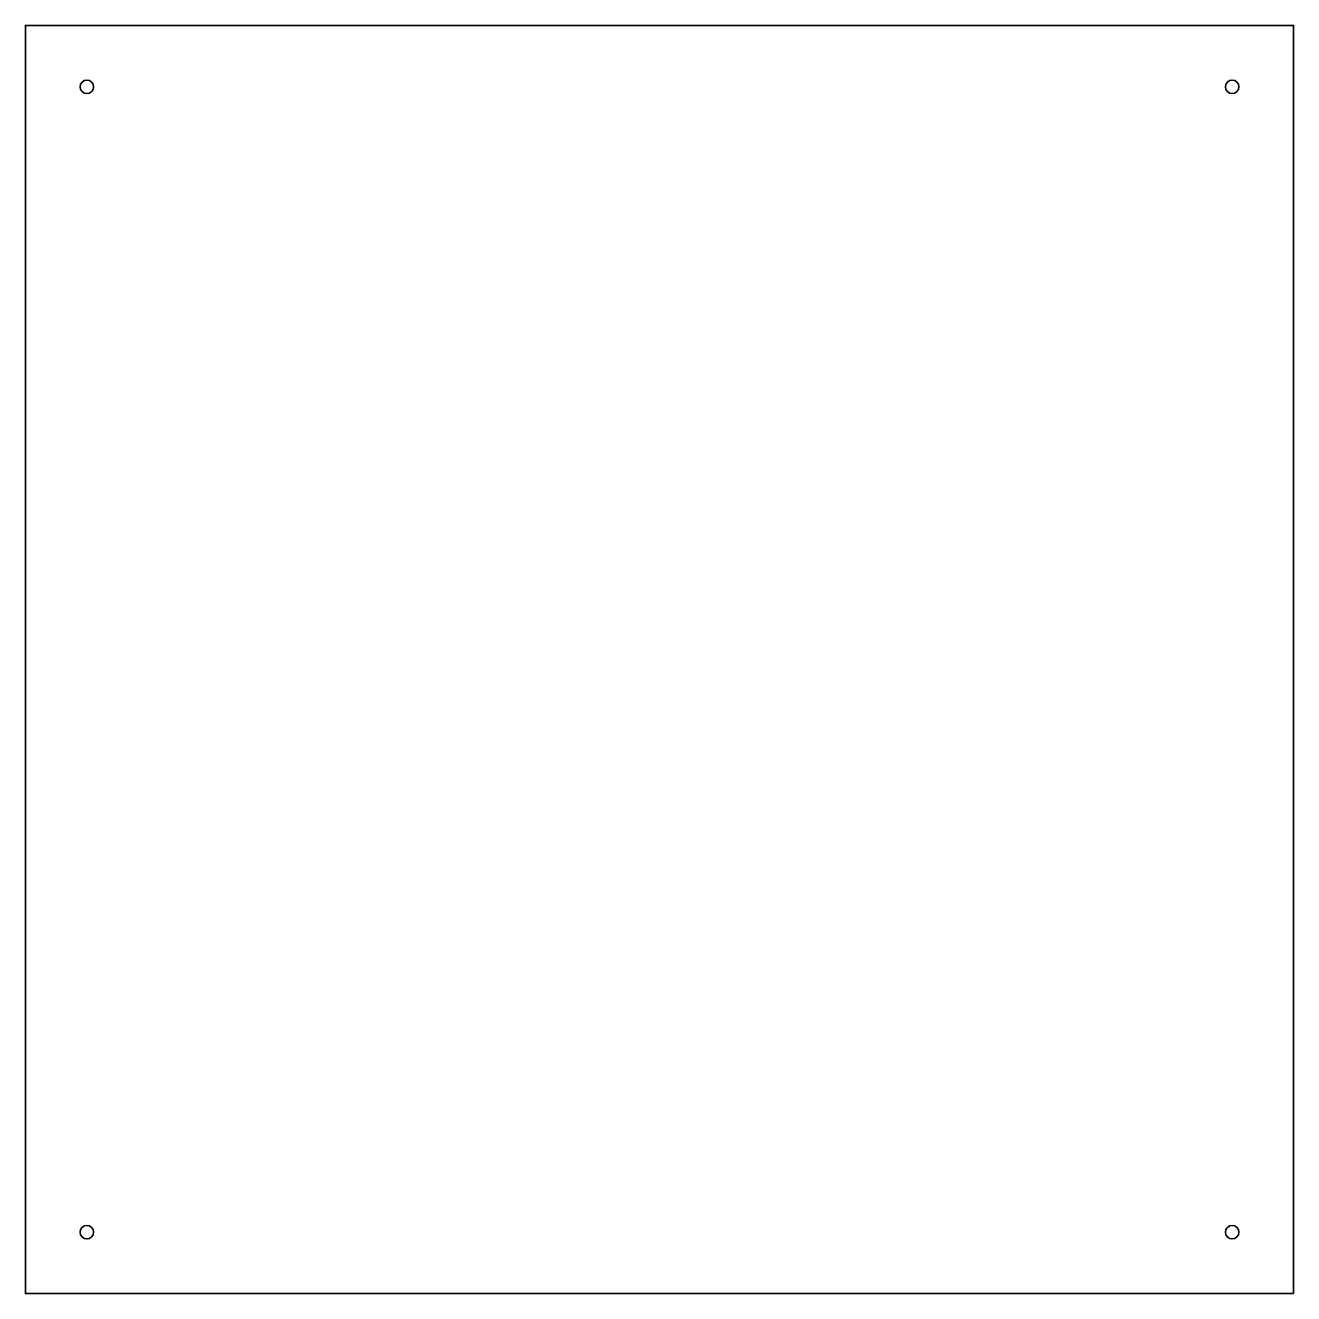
# Model space of a CAD drawing. Header units: millimetres. Extents: x 20 to 680, y -680 to -20.
import ezdxf

# ---------------------------------------------------------------- set-up
doc = ezdxf.new("R2010")
doc.units = ezdxf.units.MM
doc.header["$MEASUREMENT"] = 0
doc.layers.add('Layer 1', color=7, linetype='Continuous')

# ---------------------------------------------------------------- blocks, each defined once
blk = doc.blocks.new('block 2')
at = {"layer": 'Layer 1', "color": 250, "lineweight": 35, "true_color": 0x1c1c1b}
blk.add_lwpolyline([(680, -680), (20, -680), (20, -20), (680, -20), (680, -680)], dxfattribs=at)
blk = doc.blocks.new('block 4')
at = {"layer": 'Layer 1', "color": 250, "lineweight": 35, "true_color": 0x1c1c1b}
blk.add_open_spline([(52, -55.5), (53.93, -55.5), (55.5, -53.93), (55.5, -52), (55.5, -50.07), (53.93, -48.5), (52, -48.5), (50.07, -48.5), (48.5, -50.07), (48.5, -52), (48.5, -53.93), (50.07, -55.5), (52, -55.5)], degree=3, knots=[0, 0, 0, 0, 1, 1, 1, 2, 2, 2, 3, 3, 3, 4, 4, 4, 4], dxfattribs=at)
blk = doc.blocks.new('block 5')
at = {"layer": 'Layer 1', "color": 250, "lineweight": 35, "true_color": 0x1c1c1b}
blk.add_open_spline([(52, -644.5), (53.93, -644.5), (55.5, -646.07), (55.5, -648), (55.5, -649.93), (53.93, -651.5), (52, -651.5), (50.07, -651.5), (48.5, -649.93), (48.5, -648), (48.5, -646.07), (50.07, -644.5), (52, -644.5)], degree=3, knots=[0, 0, 0, 0, 1, 1, 1, 2, 2, 2, 3, 3, 3, 4, 4, 4, 4], dxfattribs=at)
blk = doc.blocks.new('block 6')
at = {"layer": 'Layer 1', "color": 250, "lineweight": 35, "true_color": 0x1c1c1b}
blk.add_open_spline([(648, -55.5), (646.07, -55.5), (644.5, -53.93), (644.5, -52), (644.5, -50.07), (646.07, -48.5), (648, -48.5), (649.93, -48.5), (651.5, -50.07), (651.5, -52), (651.5, -53.93), (649.93, -55.5), (648, -55.5)], degree=3, knots=[0, 0, 0, 0, 1, 1, 1, 2, 2, 2, 3, 3, 3, 4, 4, 4, 4], dxfattribs=at)
blk = doc.blocks.new('block 7')
at = {"layer": 'Layer 1', "color": 250, "lineweight": 35, "true_color": 0x1c1c1b}
blk.add_open_spline([(648, -644.5), (646.07, -644.5), (644.5, -646.07), (644.5, -648), (644.5, -649.93), (646.07, -651.5), (648, -651.5), (649.93, -651.5), (651.5, -649.93), (651.5, -648), (651.5, -646.07), (649.93, -644.5), (648, -644.5)], degree=3, knots=[0, 0, 0, 0, 1, 1, 1, 2, 2, 2, 3, 3, 3, 4, 4, 4, 4], dxfattribs=at)
blk = doc.blocks.new('block 3')
at = {"layer": 'Layer 1'}
for name in ['block 4', 'block 6', 'block 5', 'block 7']:
    blk.add_blockref(name, (0, 0), dxfattribs=at)

msp = doc.modelspace()

# ---------------------------------------------------------------- block references
at = {"layer": 'Layer 1'}
for name in ['block 2', 'block 3']:
    msp.add_blockref(name, (0, 0), dxfattribs=at)

doc.saveas('drawing.dxf')
